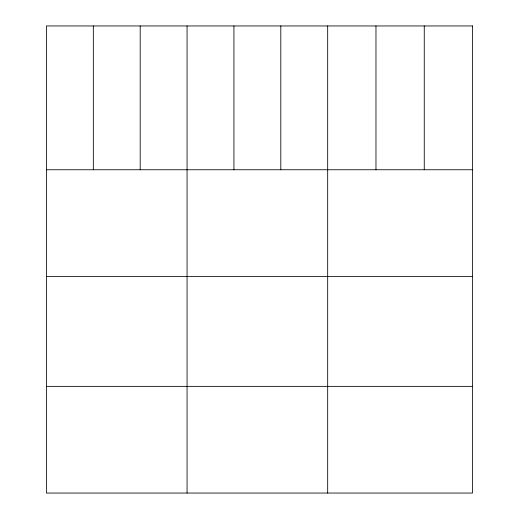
<?xml version="1.0" encoding="UTF-8"?>
<svg xmlns="http://www.w3.org/2000/svg" width="519" height="519" viewBox="0 0 519 519"><rect width="100%" height="100%" fill="white"/><g stroke="black" fill="none" stroke-linecap="round" stroke-linejoin="round"><path stroke-width="0.78" d="M46.45 169.752L472.55 169.752M46.45 276.439L472.55 276.439M46.45 386.363L472.55 386.363M424.257 25.95L424.257 169.752M375.97 25.95L375.97 169.752M327.677 25.95L327.677 493.05M280.805 25.95L280.805 169.752M233.933 25.95L233.933 169.752M187.061 25.95L187.061 493.05M140.195 25.95L140.195 169.752M93.323 25.95L93.323 169.752M472.55 25.95L46.45 25.95L46.45 493.05L472.55 493.05L472.55 25.95"/></g></svg>
